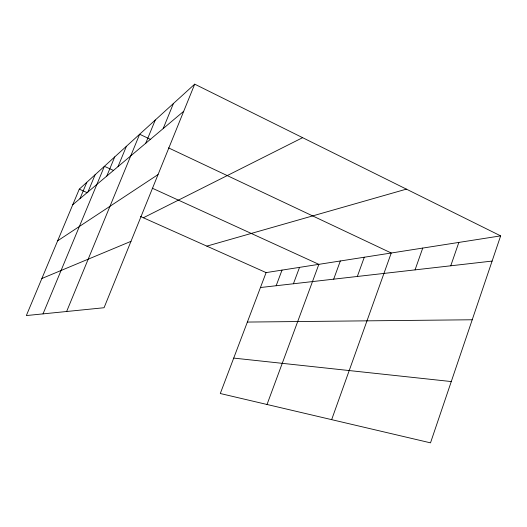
<?xml version="1.0" encoding="UTF-8"?>
<svg xmlns="http://www.w3.org/2000/svg" width="527" height="527" viewBox="0 0 527 527"><rect width="100%" height="100%" fill="white"/><g stroke="black" fill="none" stroke-linecap="round" stroke-linejoin="round"><path stroke-width="0.79" d="M500.65 235.872L430.506 442.845L220.293 393.517L266.102 272.604L500.65 235.872L194.707 84.155L79.281 189.147L26.35 315.561L104.063 307.728L194.707 84.155M450.75 265.799L458.846 242.42M415.059 269.877L422.74 248.072M331.654 419.65L391.245 253.006L168.495 147.863M357.332 276.464L364.302 257.222M333.67 279.172L340.33 260.977M267.024 404.486L318.861 264.343L152.283 188.192M293.414 283.763L299.527 267.367M276.148 285.739L282.024 270.107M163.186 128.568L173.403 103.536M145.735 143.265L155.267 120.031M66.639 311.497L139.642 134.247L150.735 139.484M118.002 166.631L126.414 146.275M43.023 313.881L104.399 166.301L113.384 170.405M106.797 176.058L114.754 156.881M79.979 198.646L86.81 182.296M87.969 191.92L95.137 174.72M72.759 204.733L183.706 111.289M57.647 240.819L158.047 174.569M143.364 217.77L302.617 137.666M41.87 278.493L130.979 241.34M206.834 246.129L406.403 189.134M260.45 287.531L492.106 261.076M247.367 322.063L472.218 319.77M233.711 358.096L451.277 381.561M79.281 189.147L87.37 192.757M140.413 216.452L266.102 272.604"/></g></svg>
